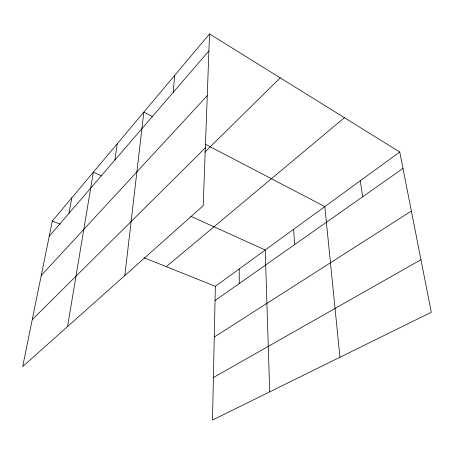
<?xml version="1.0" encoding="UTF-8"?>
<svg xmlns="http://www.w3.org/2000/svg" width="454" height="454" viewBox="0 0 454 454"><rect width="100%" height="100%" fill="white"/><g stroke="black" fill="none" stroke-linecap="round" stroke-linejoin="round"><path stroke-width="0.68" d="M399.747 152.033L215.344 286.332L212.5 420.052L431.3 312.256L399.747 152.033L209.532 33.948L52.341 220.99L22.7 366.543L203.199 205.702L209.532 33.948M173.252 92.287L174.614 75.5M124.844 275.527L143.827 112.138L152.521 116.672M114.89 160.029L117.234 143.782M67.561 326.568L93.376 172.168L101.702 175.936M68.946 213.363L71.857 197.774M49.236 236.233L208.908 50.905M41.24 275.499L207.257 95.641M32.257 319.627L205.333 147.845M204.731 152.249L280.231 77.838M166.289 266.668L344.427 117.688M215.037 300.588L402.976 168.423M214.265 337.038L411.369 211.048M213.408 377.535L420.949 259.682M52.341 220.99L60.183 224.134M143.924 257.702L215.344 286.332M190.782 216.286L265.221 250.001L269.704 391.87M205.293 144.213L324.826 206.598L339.944 357.264M360.306 180.754L362.627 196.798M293.642 229.31L294.612 244.627M239.224 268.938L239.275 283.546"/></g></svg>
